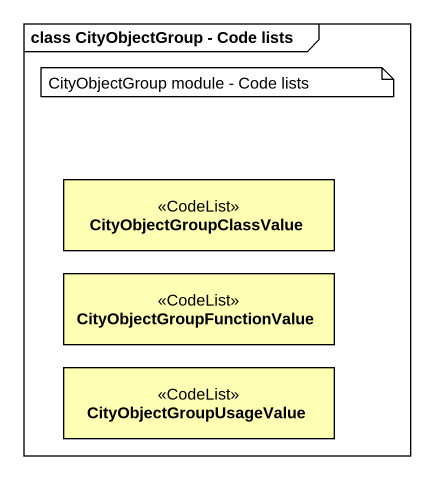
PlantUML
@startuml
mainframe class CityObjectGroup - Code lists
hide circle
hide empty members
class CityObjectGroupClassValue <<CodeList>> #FFFFB3
class CityObjectGroupFunctionValue <<CodeList>> #FFFFB3
class CityObjectGroupUsageValue <<CodeList>> #FFFFB3
note as N1
  CityObjectGroup module - Code lists
end note
@enduml
